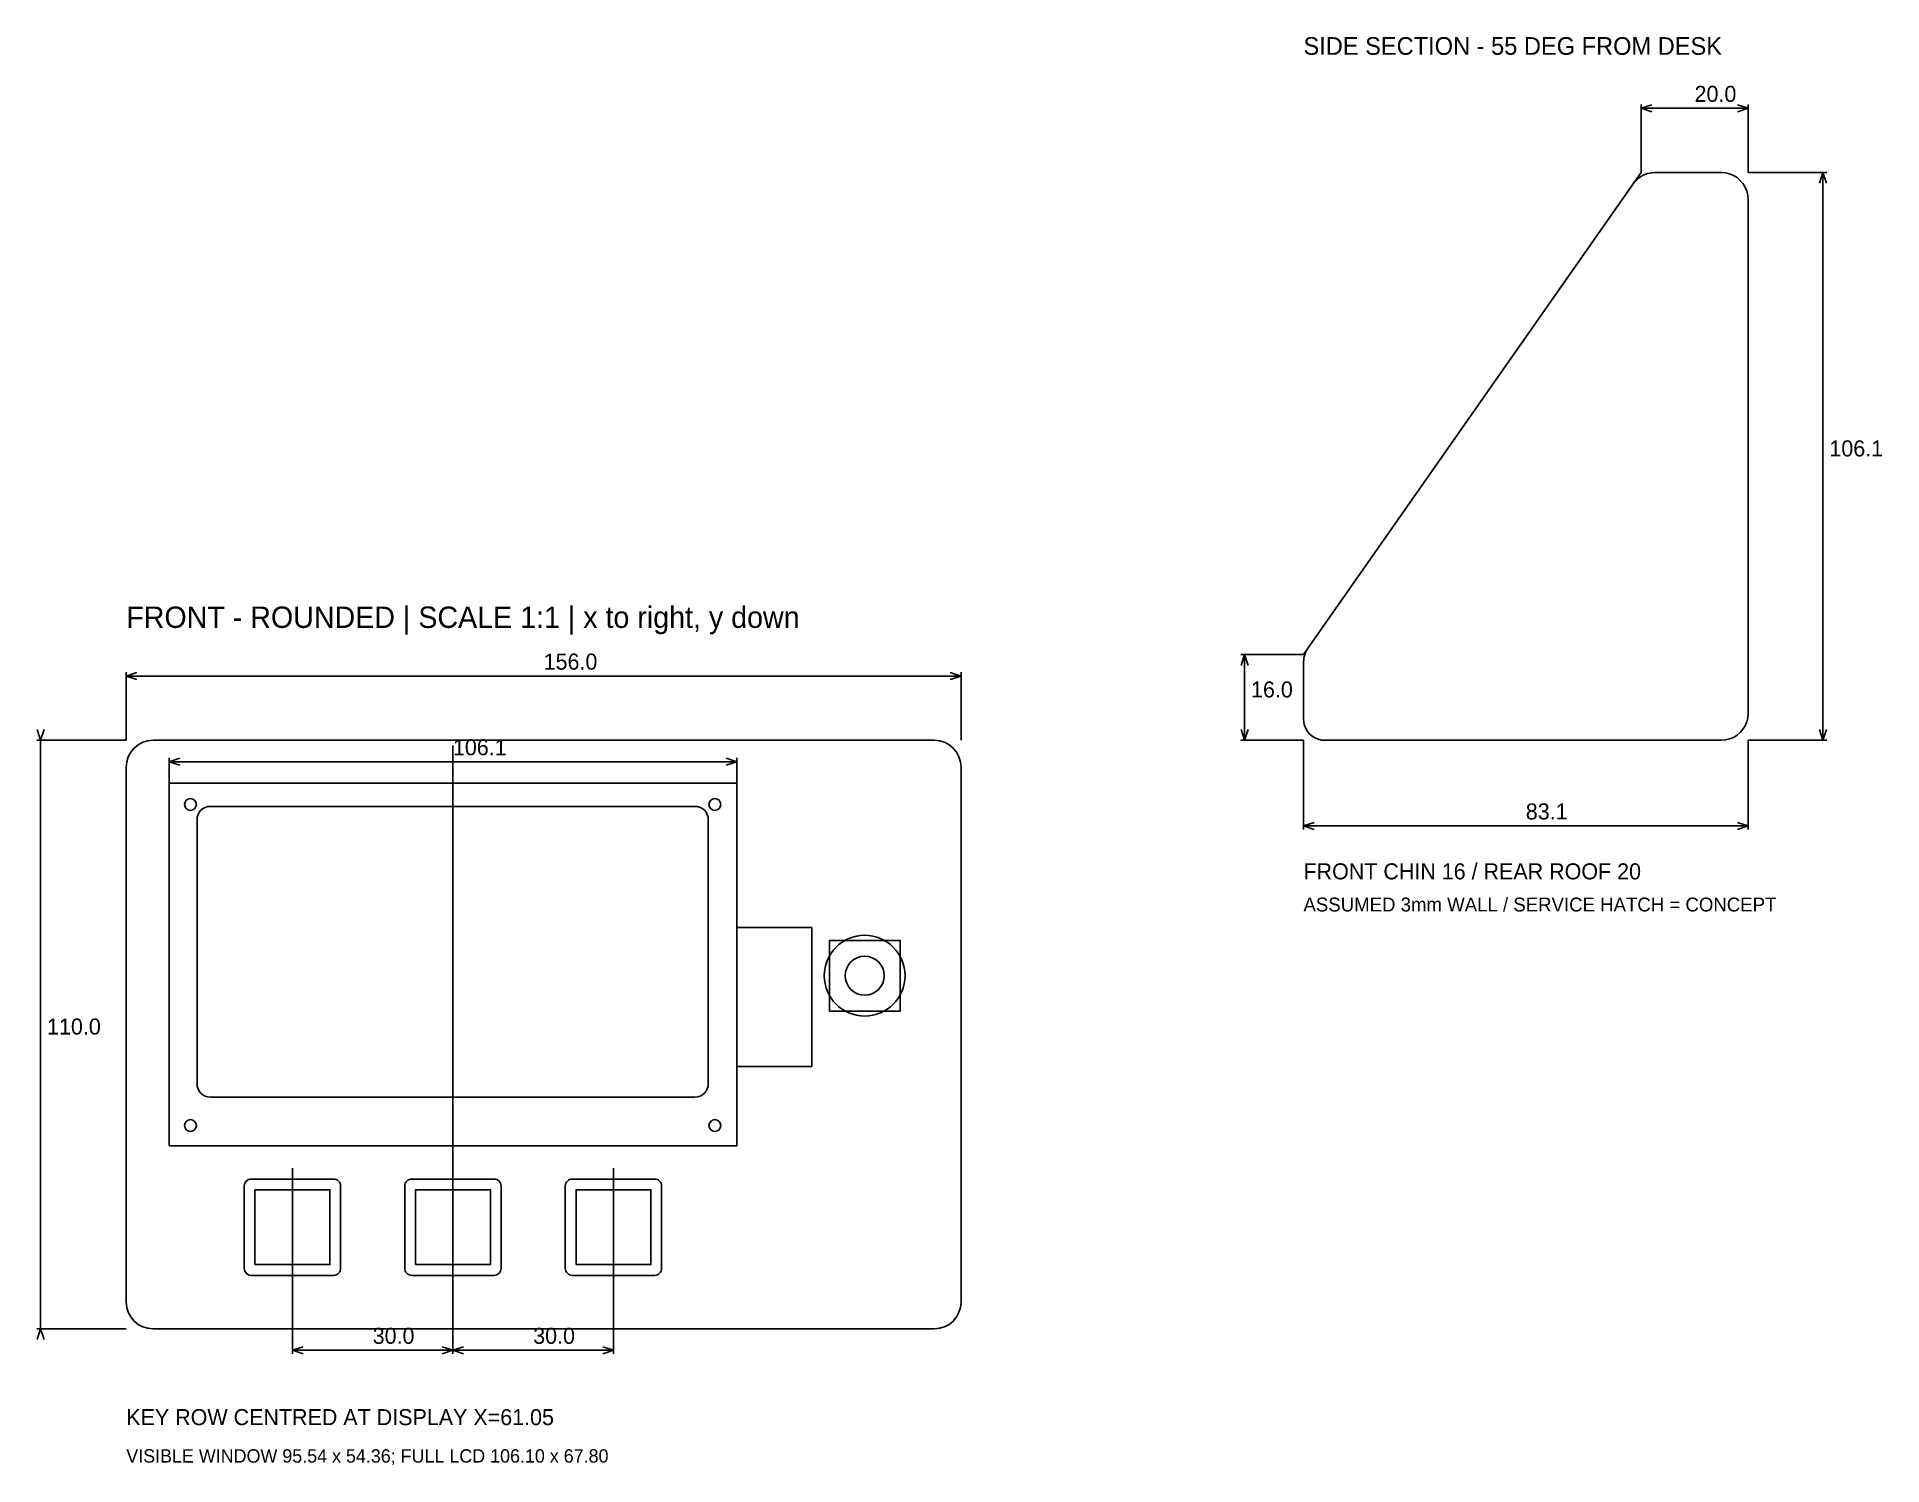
# Model space of a CAD drawing. Header units: millimetres. Extents: x -17 to 328, y -135 to 131.
import ezdxf

# ---------------------------------------------------------------- set-up
doc = ezdxf.new("R2010")
doc.units = ezdxf.units.MM
for name, color, linetype in [('CASE_OUTLINE', 7, 'CONTINUOUS'), ('CENTERLINES', 3, 'Continuous'), ('DIMENSIONS', 1, 'CONTINUOUS'), ('DISPLAY_WINDOW', 4, 'CONTINUOUS'), ('I2C_ASSUMED_ZONE', 30, 'Continuous'), ('KEYCAPS', 7, 'CONTINUOUS'), ('LCD_MODULE', 5, 'CONTINUOUS'), ('NOTES', 8, 'CONTINUOUS'), ('REFERENCE_HOLES', 6, 'CONTINUOUS'), ('ROTARY', 2, 'CONTINUOUS'), ('SWITCH_APERTURES', 6, 'Continuous')]:
    doc.layers.add(name, color=color, linetype=linetype)

msp = doc.modelspace()

# ---------------------------------------------------------------- linework, layer by layer
at = {"layer": 'CASE_OUTLINE'}
for points in [[(220, 4), (220.05, 3.37), (220.2, 2.76), (220.44, 2.18), (220.76, 1.65), (221.17, 1.17), (221.65, 0.76), (222.18, 0.44), (222.76, 0.2), (223.37, 0.05), (224, 0), (298.09, 0), (298.88, 0.06), (299.64, 0.24), (300.36, 0.54), (301.03, 0.95), (301.63, 1.46), (302.14, 2.06), (302.55, 2.73), (302.85, 3.45), (303.03, 4.22), (303.09, 5), (303.09, 101.11), (303.03, 101.89), (302.85, 102.65), (302.55, 103.38), (302.14, 104.05), (301.63, 104.64), (301.03, 105.15), (300.36, 105.56), (299.64, 105.86), (298.88, 106.05), (298.09, 106.11), (285.7, 106.11), (285.22, 106.08), (284.74, 106.01), (284.28, 105.9), (283.82, 105.74), (283.39, 105.54), (282.97, 105.3), (282.58, 105.02), (282.22, 104.7), (281.89, 104.35), (281.6, 103.97), (220.9, 17.29), (220.74, 17.04), (220.59, 16.77), (220.45, 16.5), (220.33, 16.22), (220.23, 15.93), (220.15, 15.63), (220.08, 15.33), (220.04, 15.03), (220.01, 14.73), (220, 14.42)], [(151, -110), (151.98, -109.9), (152.91, -109.62), (153.78, -109.16), (154.54, -108.54), (155.16, -107.78), (155.62, -106.91), (155.9, -105.98), (156, -105), (156, -5), (155.9, -4.02), (155.62, -3.09), (155.16, -2.22), (154.54, -1.46), (153.78, -0.84), (152.91, -0.38), (151.98, -0.1), (151, 0), (5, 0), (4.02, -0.1), (3.09, -0.38), (2.22, -0.84), (1.46, -1.46), (0.84, -2.22), (0.38, -3.09), (0.1, -4.02), (0, -5), (0, -105), (0.1, -105.98), (0.38, -106.91), (0.84, -107.78), (1.46, -108.54), (2.22, -109.16), (3.09, -109.62), (4.02, -109.9), (5, -110)]]:
    msp.add_lwpolyline(points, close=True, dxfattribs=at)
at = {"layer": 'CENTERLINES'}
for p, q in [((220, 16), (283.09, 106.11)), ((61.05, -1), (61.05, -109)), ((31.05, -102), (31.05, -80)), ((61.05, -102), (61.05, -80)), ((91.05, -102), (91.05, -80))]:
    msp.add_line(p, q, dxfattribs=at)
at = {"layer": 'DIMENSIONS'}
for p, q in [((283.09, 106.11), (283.09, 118.81)), ((283.09, 118.11), (285.09, 118.76)), ((283.09, 118.11), (303.09, 118.11)), ((283.09, 118.11), (285.09, 117.46)), ((303.09, 118.11), (301.09, 118.76)), ((303.09, 118.11), (301.09, 117.46)), ((303.09, 106.11), (303.09, 118.81)), ((303.09, 106.11), (317.79, 106.11)), ((317.09, 106.11), (316.44, 104.11)), ((317.09, 0), (317.09, 106.11)), ((317.09, 106.11), (317.74, 104.11)), ((220, 16), (208.3, 16)), ((209, 16), (208.35, 14)), ((209, 0), (209, 16)), ((209, 16), (209.65, 14)), ((0, 0), (0, 12.7)), ((0, 12), (2, 12.65)), ((0, 12), (156, 12)), ((0, 12), (2, 11.35)), ((156, 12), (154, 12.65)), ((156, 12), (154, 11.35)), ((156, 0), (156, 12.7)), ((0, 0), (-16.7, 0)), ((-16, 0), (-16.65, 2)), ((-16, 0), (-15.35, 2)), ((-16, 0), (-16, -110)), ((220, 0), (208.3, 0)), ((209, 0), (208.35, 2)), ((209, 0), (209.65, 2)), ((220, 0), (220, -16.7)), ((303.09, 0), (303.09, -16.7)), ((303.09, 0), (317.79, 0)), ((317.09, 0), (316.44, 2)), ((317.09, 0), (317.74, 2)), ((8, -8), (8, -3.3)), ((8, -4), (10, -3.35)), ((114.1, -4), (112.1, -3.35)), ((114.1, -8), (114.1, -3.3)), ((8, -4), (114.1, -4)), ((8, -4), (10, -4.65)), ((114.1, -4), (112.1, -4.65)), ((220, -16), (222, -15.35)), ((220, -16), (303.09, -16)), ((220, -16), (222, -16.65)), ((303.09, -16), (301.09, -15.35)), ((303.09, -16), (301.09, -16.65)), ((31.05, -91), (31.05, -114.7)), ((61.05, -91), (61.05, -114.7)), ((61.05, -91), (61.05, -114.7)), ((91.05, -91), (91.05, -114.7)), ((0, -110), (-16.7, -110)), ((-16, -110), (-16.65, -112)), ((-16, -110), (-15.35, -112)), ((31.05, -114), (33.05, -113.35)), ((61.05, -114), (59.05, -113.35)), ((61.05, -114), (63.05, -113.35)), ((91.05, -114), (89.05, -113.35)), ((31.05, -114), (61.05, -114)), ((31.05, -114), (33.05, -114.65)), ((61.05, -114), (59.05, -114.65)), ((61.05, -114), (91.05, -114)), ((61.05, -114), (63.05, -114.65)), ((91.05, -114), (89.05, -114.65))]:
    msp.add_line(p, q, dxfattribs=at)
at = {"layer": 'DISPLAY_WINDOW'}
msp.add_lwpolyline([(106.27, -66.71), (106.76, -66.66), (107.23, -66.52), (107.66, -66.29), (108.04, -65.98), (108.35, -65.6), (108.58, -65.17), (108.72, -64.7), (108.77, -64.21), (108.77, -14.85), (108.72, -14.36), (108.58, -13.89), (108.35, -13.46), (108.04, -13.08), (107.66, -12.77), (107.23, -12.54), (106.76, -12.4), (106.27, -12.35), (15.73, -12.35), (15.24, -12.4), (14.77, -12.54), (14.34, -12.77), (13.96, -13.08), (13.65, -13.46), (13.42, -13.89), (13.28, -14.36), (13.23, -14.85), (13.23, -64.21), (13.28, -64.7), (13.42, -65.17), (13.65, -65.6), (13.96, -65.98), (14.34, -66.29), (14.77, -66.52), (15.24, -66.66), (15.73, -66.71)], close=True, dxfattribs=at)
at = {"layer": 'I2C_ASSUMED_ZONE'}
msp.add_lwpolyline([(114.1, -61), (128.1, -61), (128.1, -35), (114.1, -35)], close=True, dxfattribs=at)
at = {"layer": 'KEYCAPS'}
for points in [[(38.75, -100), (39, -99.98), (39.25, -99.9), (39.47, -99.78), (39.67, -99.62), (39.83, -99.42), (39.95, -99.2), (40.03, -98.95), (40.05, -98.7), (40.05, -83.3), (40.03, -83.05), (39.95, -82.8), (39.83, -82.58), (39.67, -82.38), (39.47, -82.22), (39.25, -82.1), (39, -82.02), (38.75, -82), (23.35, -82), (23.1, -82.02), (22.85, -82.1), (22.63, -82.22), (22.43, -82.38), (22.27, -82.58), (22.15, -82.8), (22.07, -83.05), (22.05, -83.3), (22.05, -98.7), (22.07, -98.95), (22.15, -99.2), (22.27, -99.42), (22.43, -99.62), (22.63, -99.78), (22.85, -99.9), (23.1, -99.98), (23.35, -100)], [(68.75, -100), (69, -99.98), (69.25, -99.9), (69.47, -99.78), (69.67, -99.62), (69.83, -99.42), (69.95, -99.2), (70.03, -98.95), (70.05, -98.7), (70.05, -83.3), (70.03, -83.05), (69.95, -82.8), (69.83, -82.58), (69.67, -82.38), (69.47, -82.22), (69.25, -82.1), (69, -82.02), (68.75, -82), (53.35, -82), (53.1, -82.02), (52.85, -82.1), (52.63, -82.22), (52.43, -82.38), (52.27, -82.58), (52.15, -82.8), (52.07, -83.05), (52.05, -83.3), (52.05, -98.7), (52.07, -98.95), (52.15, -99.2), (52.27, -99.42), (52.43, -99.62), (52.63, -99.78), (52.85, -99.9), (53.1, -99.98), (53.35, -100)], [(98.75, -100), (99, -99.98), (99.25, -99.9), (99.47, -99.78), (99.67, -99.62), (99.83, -99.42), (99.95, -99.2), (100.03, -98.95), (100.05, -98.7), (100.05, -83.3), (100.03, -83.05), (99.95, -82.8), (99.83, -82.58), (99.67, -82.38), (99.47, -82.22), (99.25, -82.1), (99, -82.02), (98.75, -82), (83.35, -82), (83.1, -82.02), (82.85, -82.1), (82.63, -82.22), (82.43, -82.38), (82.27, -82.58), (82.15, -82.8), (82.07, -83.05), (82.05, -83.3), (82.05, -98.7), (82.07, -98.95), (82.15, -99.2), (82.27, -99.42), (82.43, -99.62), (82.63, -99.78), (82.85, -99.9), (83.1, -99.98), (83.35, -100)]]:
    msp.add_lwpolyline(points, close=True, dxfattribs=at)
at = {"layer": 'LCD_MODULE'}
msp.add_lwpolyline([(8, -75.8), (114.1, -75.8), (114.1, -8), (8, -8)], close=True, dxfattribs=at)
at = {"layer": 'REFERENCE_HOLES'}
msp.add_lwpolyline([(131.4, -50.6), (144.6, -50.6), (144.6, -37.4), (131.4, -37.4)], close=True, dxfattribs=at)
for centre in [(12, -12), (110, -12), (12, -72), (110, -72)]:
    msp.add_circle(centre, 1.1, dxfattribs=at)
at = {"layer": 'ROTARY'}
msp.add_circle((138, -44), 7.55, dxfattribs=at)
at = {"layer": 'SWITCH_APERTURES'}
for points in [[(24.05, -98), (38.05, -98), (38.05, -84), (24.05, -84)], [(54.05, -98), (68.05, -98), (68.05, -84), (54.05, -84)], [(84.05, -98), (98.05, -98), (98.05, -84), (84.05, -84)]]:
    msp.add_lwpolyline(points, close=True, dxfattribs=at)
msp.add_circle((138, -44), 3.65, dxfattribs=at)

# ---------------------------------------------------------------- texts
at = {"layer": 'DIMENSIONS'}
for s, p in [('20.0', (293.09, 119.31)), ('106.1', (318.29, 53.05)), ('156.0', (78, 13.2)), ('16.0', (210.2, 8)), ('106.1', (61.05, -2.8)), ('83.1', (261.55, -14.8)), ('110.0', (-14.8, -55)), ('30.0', (46.05, -112.8)), ('30.0', (76.05, -112.8))]:
    msp.add_text(s, height=3, dxfattribs=at).set_placement(p)
at = {"layer": 'NOTES'}
for s, height, p in [('SIDE SECTION - 55 DEG FROM DESK', 3.3, (220, 128.11)), ('FRONT - ROUNDED | SCALE 1:1 | x to right, y down', 4, (0, 21)), ('FRONT CHIN 16 / REAR ROOF 20', 3, (220, -26)), ('ASSUMED 3mm WALL / SERVICE HATCH = CONCEPT', 2.6, (220, -32)), ('KEY ROW CENTRED AT DISPLAY X=61.05', 3, (0, -128)), ('VISIBLE WINDOW 95.54 x 54.36; FULL LCD 106.10 x 67.80', 2.5, (0, -135))]:
    msp.add_text(s, height=height, dxfattribs=at).set_placement(p)

doc.saveas('drawing.dxf')
